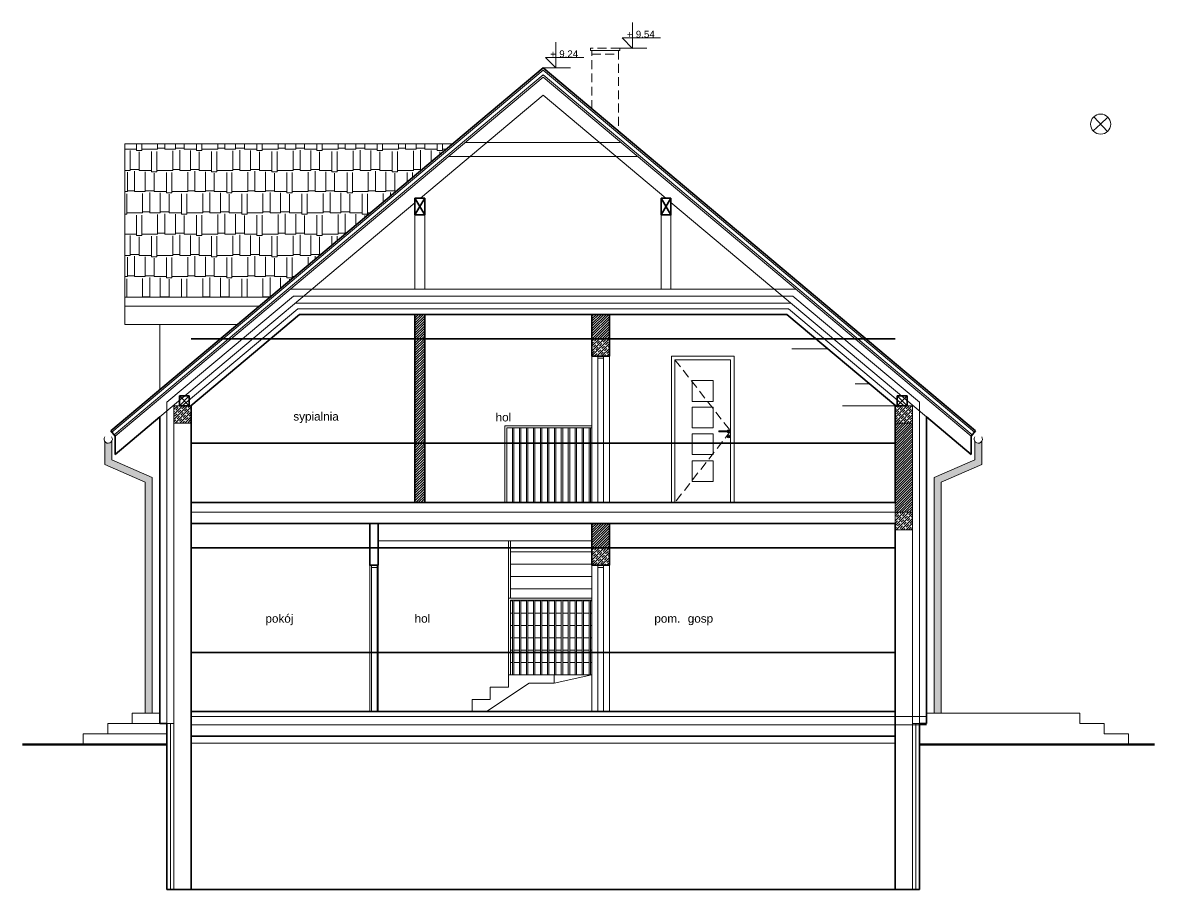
# Model space of a CAD drawing. Header units: millimetres. Extents: x -13512 to 8923, y -6533 to 5096.
# Drawn here: x 7247 to 8871, y -3296 to -2052 of the extents above; entities that cross this region are included whole.
import ezdxf

# ---------------------------------------------------------------- set-up
doc = ezdxf.new("R2010")
doc.units = ezdxf.units.MM
doc.linetypes.add('DASHED', pattern=[19.05, 12.7, -6.35])
doc.layers.get('0').update_dxf_attribs({"lineweight": 0})
for name, color, linetype, lineweight in [('A-ELEWACJA CIENKA', 11, 'Continuous', 13), ('A-murowane', 3, 'Continuous', 35), ('A-p.widokowa', 6, 'Continuous', 15), ('A-pod', 6, 'DASHED', 15), ('A-schody', 2, 'Continuous', 5), ('A-stolarka', 1, 'Continuous', 5), ('A-w.ocieplenie', 4, 'BATTING', 5), ('A-wykończenie', 4, 'Continuous', 5), ('B-KOTY', 23, 'Continuous', 9), ('B-materiały', 9, 'Continuous', 0), ('B-opis', 7, 'Continuous', 0), ('B-STOLARKA OKIENNA', 32, 'Continuous', 0), ('C-DACH', 41, 'Continuous', 9), ('C-DACH CIENKA', 191, 'Continuous', 0)]:
    doc.layers.add(name, color=color, linetype=linetype, lineweight=lineweight)
doc.layers.add('oznaczenia niedr', color=7, linetype='Continuous', lineweight=0, plot=False)
doc.styles.get("Standard").update_dxf_attribs({"font": 'arial.ttf'})
doc.linetypes.add('BATTING', pattern='A,0.00254,-2.54,[134,ltypeshp.shx,S=2.54,R=0,X=-2.54,Y=0],-5.08,[134,ltypeshp.shx,S=2.54,R=180,X=2.54,Y=0],-2.54', length=10.16254)
pattern_1 = [(225, (1167.979, -191.6996), (3.535534, -3.535534), []), (225, (1164.454, -191.6996), (3.535534, -3.535534), [5, -2.5])]
pattern_2 = [(45, (1167.979, -191.6996), (-1.7960512, 1.7960512), [])]

# ---------------------------------------------------------------- blocks, each defined once
blk = doc.blocks.new('A$C2C892FF1')
at = {"layer": 'A-murowane'}
for p, q in [((-14, 7), (0, -7)), ((-14, -7), (0, 7))]:
    blk.add_line(p, q, dxfattribs=at)
blk.add_lwpolyline([(-14, -7), (0, -7), (0, 7), (-14, 7)], close=True, dxfattribs=at)
blk = doc.blocks.new('A$C57206EFA')
at = {"layer": 'oznaczenia niedr'}
for p, q in [((485.5, 1359.8), (464.5, 1340.2)), ((475, 1350), (465.2, 1360.5)), ((475, 1350), (484.8, 1339.5))]:
    blk.add_line(p, q, dxfattribs=at)
blk.add_circle((475, 1350), 14.4, dxfattribs=at)
blk = doc.blocks.new('A$C3A4D36EB')
at = {"layer": 'B-STOLARKA OKIENNA', "true_color": 0x636466, "transparency": 33554687}
h = blk.add_hatch(color=251, dxfattribs=at)
h.dxf.hatch_style = 1
h.paths.add_polyline_path([(21, 331.3), (79.3, 356.6), (79.3, 389.8, -0.536675), (69.3, 389.8), (69.3, 363.2), (11, 337.9), (11, 0), (21, 0)])
at = {"layer": 'A-ELEWACJA CIENKA'}
for p, q in [((69.3, 389.8), (69.3, 363.2)), ((79.3, 389.8), (79.3, 356.6)), ((69.3, 363.2), (11, 337.9)), ((79.3, 356.6), (21, 331.3)), ((11, 337.9), (11, 0)), ((21, 331.3), (21, 0))]:
    blk.add_line(p, q, dxfattribs=at)
blk.add_arc((74.3, 393.1), 6, 145.1857, 33.4096, dxfattribs=at)
blk = doc.blocks.new('A$C287F3B46')
at = {"layer": 'A-p.widokowa'}
for p, q in [((-114, 107), (-114, 0)), ((-112, 107), (-112, 0)), ((-104, 107), (-104, 0)), ((-102, 107), (-102, 0)), ((-94, 107), (-94, 0)), ((-92, 107), (-92, 0)), ((-84, 107), (-84, 0)), ((-82, 107), (-82, 0)), ((-74, 107), (-74, 0)), ((-72, 107), (-72, 0)), ((-64, 107), (-64, 0)), ((-62, 107), (-62, 0)), ((-54, 107), (-54, 0)), ((-52, 107), (-52, 0)), ((-44, 107), (-44, 0)), ((-42, 107), (-42, 0)), ((-34, 107), (-34, 0)), ((-32, 107), (-32, 0)), ((-24, 107), (-24, 0)), ((-22, 107), (-22, 0)), ((-14, 107), (-14, 0)), ((-12, 107), (-12, 0)), ((-4, 107), (-4, 0)), ((-2, 107), (-2, 0))]:
    blk.add_line(p, q, dxfattribs=at)
for points in [[(0, 110), (-125, 110), (-125, 0)], [(0, 107), (-122, 107), (-122, 0)]]:
    blk.add_lwpolyline(points, dxfattribs=at)
blk = doc.blocks.new('A$C09944CE6')
at = {"layer": 'A-p.widokowa'}
for p, q in [((-114, -3), (-114, -110)), ((-112, -3), (-112, -110)), ((-104, -3), (-104, -110)), ((-102, -3), (-102, -110)), ((-94, -3), (-94, -110)), ((-92, -3), (-92, -110)), ((-84, -3), (-84, -110)), ((-82, -3), (-82, -110)), ((-74, -3), (-74, -110)), ((-72, -3), (-72, -110)), ((-64, -3), (-64, -110)), ((-62, -3), (-62, -110)), ((-54, -3), (-54, -110)), ((-52, -3), (-52, -110)), ((-44, -3), (-44, -110)), ((-42, -3), (-42, -110)), ((-34, -3), (-34, -110)), ((-32, -3), (-32, -110)), ((-24, -3), (-24, -110)), ((-22, -3), (-22, -110)), ((-14, -3), (-14, -110)), ((-12, -3), (-12, -110)), ((-4, -3), (-4, -110)), ((-2, -3), (-2, -110))]:
    blk.add_line(p, q, dxfattribs=at)
for points in [[(0, 0), (-120, 0), (-120, -110)], [(0, -3), (-116.7, -3), (-116.7, -110)]]:
    blk.add_lwpolyline(points, dxfattribs=at)
blk = doc.blocks.new('A$C2233616D')
at = {"extrusion": (-9.93912e-09, 3.39862e-09, 1), "elevation": 0}
blk.add_lwpolyline([(-13.6, 7), (0.4, 7, 1), (0.4, 8.5), (-13.6, 8.5)], format="xyb", close=True, dxfattribs=at)
blk.add_lwpolyline([(-1.6, 7, 5.456211), (-1.6, 8.5)], format="xyb", dxfattribs=at)
for radius in [2.11, 0.658]:
    blk.add_circle((0.4, 0.5), radius)

msp = doc.modelspace()

# ---------------------------------------------------------------- hatches: boundary and pattern name
at = {"layer": 'A-ELEWACJA CIENKA'}
h = msp.add_hatch(dxfattribs=at)
h.set_pattern_fill('AR-RSHKE', color=256, scale=0.1)
h.set_pattern_definition([(0, (1167.98, -191.7), (64.77, 30.48), [15.24, -12.7, 17.78, -7.62, 22.86, -10.16]), (0, (1183.22, -190.43), (64.77, 30.48), [12.7, -48.26, 10.16, -15.24]), (0, (1213.7, -193.605), (64.77, 30.48), [7.62, -78.74]), (90, (1167.979, -191.7), (-21.59, 30.48), [29.21, -92.71]), (90, (1183.219, -191.7), (-21.59, 30.48), [28.575, -93.345]), (90, (1195.919, -191.7), (-21.59, 30.48), [26.67, -95.25]), (90, (1213.699, -193.605), (-21.59, 30.48), [29.21, -92.71]), (90, (1221.319, -193.605), (-21.59, 30.48), [29.21, -92.71]), (90, (1244.179, -191.7), (-21.59, 30.48), [27.94, -93.98])])
h.paths.add_polyline_path([(7606.17, -2442.73), (7863.93, -2226.43), (7393.24, -2226.43), (7393.24, -2446.22), (7601.98, -2446.22)])
at = {"layer": 'B-materiały'}
h = msp.add_hatch(dxfattribs=at)
h.set_pattern_fill('ANSI31', color=256, scale=0.8)
h.set_pattern_definition(pattern_2)
h.paths.add_polyline_path([(7823.86, -2470.94), (7809.86, -2470.94), (7809.86, -2740.94), (7823.86, -2740.94)])
h = msp.add_hatch(dxfattribs=at)
h.set_pattern_fill('ANSI31', color=256, scale=0.8)
h.set_pattern_definition(pattern_2)
h.paths.add_polyline_path([(8063.86, -2505.94), (8088.86, -2505.94), (8088.86, -2470.94), (8063.86, -2470.94)])
h = msp.add_hatch(dxfattribs=at)
h.set_pattern_fill('JIS_STN_1E', color=256, scale=5, angle=180)
h.set_pattern_definition(pattern_1)
h.paths.add_polyline_path([(8063.86, -2505.94), (8088.86, -2505.94), (8088.86, -2530.94), (8063.86, -2530.94)])
h = msp.add_hatch(dxfattribs=at)
h.set_pattern_fill('JIS_STN_1E', color=256, scale=5, angle=180)
h.set_pattern_definition(pattern_1)
h.paths.add_polyline_path([(7488.86, -2601.94), (7463.86, -2601.94), (7463.86, -2626.94), (7488.86, -2626.94)])
h = msp.add_hatch(dxfattribs=at)
h.set_pattern_fill('JIS_STN_1E', color=256, scale=5, angle=180)
h.set_pattern_definition(pattern_1)
h.paths.add_polyline_path([(8498.86, -2601.94), (8523.86, -2601.94), (8523.86, -2626.94), (8498.86, -2626.94)])
h = msp.add_hatch(dxfattribs=at)
h.set_pattern_fill('ANSI31', color=256, scale=0.8)
h.set_pattern_definition(pattern_2)
h.paths.add_polyline_path([(8523.86, -2626.94), (8498.86, -2626.94), (8498.86, -2754.94), (8523.86, -2754.94)])
h = msp.add_hatch(dxfattribs=at)
h.set_pattern_fill('JIS_STN_1E', color=256, scale=5, angle=180)
h.set_pattern_definition(pattern_1)
h.paths.add_polyline_path([(8498.86, -2754.94), (8523.86, -2754.94), (8523.86, -2779.94), (8498.86, -2779.94)])
h = msp.add_hatch(dxfattribs=at)
h.set_pattern_fill('ANSI31', color=256, scale=0.8)
h.set_pattern_definition([(45, (1167.979, -491.6996), (-1.7960512, 1.7960512), [])])
h.paths.add_polyline_path([(8088.86, -2770.94), (8063.86, -2770.94), (8063.86, -2805.94), (8088.86, -2805.94)])
h = msp.add_hatch(dxfattribs=at)
h.set_pattern_fill('JIS_STN_1E', color=256, scale=5, angle=180)
h.set_pattern_definition([(225, (1167.979, -491.6996), (3.535534, -3.535534), []), (225, (1164.454, -491.6996), (3.535534, -3.535534), [5, -2.5])])
h.paths.add_polyline_path([(8063.86, -2805.94), (8088.86, -2805.94), (8088.86, -2830.94), (8063.86, -2830.94)])

# ---------------------------------------------------------------- linework, layer by layer
at = {"layer": 'A-ELEWACJA CIENKA'}
for p, q in [((8103.73, -2088.96), (8142.8, -2088.96)), ((7993.86, -2117.4), (8032.93, -2117.4)), ((7393.24, -2446.22), (7601.98, -2446.22)), ((7393.24, -2459.26), (7587.11, -2459.26)), ((7809.86, -2470.94), (7809.86, -2740.94)), ((7823.86, -2740.94), (7823.86, -2470.94)), ((7443.86, -2485.34), (7555.94, -2485.34)), ((8402.17, -2520.54), (8350.53, -2520.54)), ((8461.8, -2570.43), (8441.44, -2570.43)), ((8498.86, -2601.94), (8423.35, -2601.94)), ((7941.86, -2740.94), (8063.86, -2740.94)), ((8498.86, -2740.94), (8498.86, -2770.94)), ((8063.86, -2770.94), (7756.86, -2770.94)), ((8063.86, -3040.94), (7891.86, -3040.94)), ((7403.86, -3057.94), (7443.86, -3057.94)), ((8533.86, -3057.94), (8523.86, -3057.94)), ((7368.86, -3072.94), (7453.86, -3072.94))]:
    msp.add_line(p, q, dxfattribs=at)
for points in [[(7865.41, -2226.43), (7393.24, -2226.43), (7393.24, -2485.34), (7443.86, -2485.34), (7443.86, -2579.11)], [(8177.86, -2740.94), (8177.86, -2530.94), (8267.86, -2530.94), (8267.86, -2740.94)], [(8182.86, -2740.94), (8182.86, -2535.94), (8262.86, -2535.94), (8262.86, -2740.94)], [(7443.86, -3042.94), (7403.86, -3042.94), (7403.86, -3057.94), (7368.86, -3057.94), (7368.86, -3072.94), (7333.86, -3072.94), (7333.86, -3087.94)]]:
    msp.add_lwpolyline(points, dxfattribs=at)
for points in [[(8207.86, -2595.94), (8237.86, -2595.94), (8237.86, -2565.94), (8207.86, -2565.94)], [(8207.86, -2633.95), (8237.86, -2633.95), (8237.86, -2603.95), (8207.86, -2603.95)], [(8207.86, -2672.18), (8237.86, -2672.18), (8237.86, -2642.18), (8207.86, -2642.18)], [(8207.86, -2710.94), (8237.86, -2710.94), (8237.86, -2680.94), (8207.86, -2680.94)]]:
    msp.add_lwpolyline(points, close=True, dxfattribs=at)
at = {"layer": 'A-murowane'}
for p, q in [((7993.86, -2117.4), (7373.22, -2638.17)), ((7993.86, -2117.4), (8614.49, -2638.19)), ((7823.86, -2304.26), (7809.86, -2328.26)), ((7809.86, -2304.26), (7823.86, -2328.26)), ((8163.15, -2304.26), (8177.15, -2328.26)), ((8177.15, -2304.26), (8163.15, -2328.26)), ((7487.97, -2601.94), (7644.09, -2470.94)), ((7993.86, -2470.94), (7644.09, -2470.94)), ((7809.86, -2470.94), (7809.86, -2740.94)), ((7823.86, -2740.94), (7823.86, -2470.94)), ((7993.86, -2470.94), (8343.64, -2470.94)), ((8343.64, -2470.94), (8499.75, -2601.94)), ((8498.86, -2505.94), (7488.86, -2505.94)), ((7488.86, -3295.94), (7488.86, -2601.94)), ((8498.86, -2740.94), (8498.86, -2601.94)), ((7443.86, -2618.06), (7379.66, -2671.94)), ((7443.86, -3057.94), (7443.86, -2618.06)), ((8543.86, -2618.06), (8608.07, -2671.94)), ((8543.86, -3057.94), (8543.86, -2618.22)), ((7379.66, -2645.86), (7373.22, -2638.17)), ((7379.66, -2671.94), (7379.66, -2645.86)), ((8608.07, -2645.86), (8614.49, -2638.19)), ((8608.07, -2671.94), (8608.07, -2645.86)), ((8498.86, -2655.94), (7488.86, -2655.94)), ((8498.86, -2740.94), (7488.86, -2740.94)), ((8498.86, -2770.94), (7488.86, -2770.94)), ((8498.86, -3295.94), (8498.86, -2770.94)), ((8498.86, -2805.94), (7488.86, -2805.94)), ((8498.86, -2955.94), (7488.86, -2955.94)), ((8498.86, -3040.94), (7488.86, -3040.94)), ((8533.86, -3057.94), (8543.86, -3057.94)), ((8533.86, -3295.94), (8533.86, -3057.94)), ((8498.86, -3075.94), (7488.86, -3075.94))]:
    msp.add_line(p, q, dxfattribs=at)
for points in [[(7809.86, -2304.26), (7809.86, -2328.26), (7823.86, -2328.26), (7823.86, -2304.26)], [(8177.15, -2304.26), (8177.15, -2328.26), (8163.15, -2328.26), (8163.15, -2304.26)]]:
    msp.add_lwpolyline(points, close=True, dxfattribs=at)
for points in [[(8063.86, -2470.94), (8063.86, -2530.94), (8088.86, -2530.94), (8088.86, -2470.94)], [(7756.86, -2770.94), (7756.86, -2830.94), (7744.86, -2830.94), (7744.86, -2770.94)], [(8063.86, -2770.94), (8063.86, -2830.94), (8088.86, -2830.94), (8088.86, -2770.94)], [(7443.86, -3057.94), (7453.86, -3057.94), (7453.86, -3295.94), (8533.86, -3295.94)]]:
    msp.add_lwpolyline(points, dxfattribs=at)
at = {"layer": 'A-p.widokowa'}
for p, q in [((8063.78, -2092.35), (8101.78, -2092.35)), ((8063.86, -2530.94), (8063.86, -2740.94)), ((8088.86, -2530.94), (8088.86, -2740.94)), ((8063.86, -2795.94), (7756.86, -2795.94)), ((7943.86, -2878.02), (7943.86, -2795.94)), ((7947.15, -2878.02), (7947.15, -2795.94)), ((8063.86, -2811.62), (7947.15, -2811.62)), ((7744.86, -2830.94), (7744.86, -3040.94)), ((7756.86, -2830.94), (7756.86, -3040.94)), ((8063.86, -2829.26), (7947.15, -2829.26)), ((8063.86, -2830.94), (8063.86, -3040.94)), ((8088.86, -2830.94), (8088.86, -3040.94)), ((8063.86, -2846.9), (7947.15, -2846.9)), ((8063.86, -2864.54), (7947.15, -2864.54)), ((7949.86, -2882.18), (7947.15, -2882.18)), ((7959.86, -2882.18), (7951.86, -2882.18)), ((7969.86, -2882.18), (7961.86, -2882.18)), ((7979.86, -2882.18), (7971.86, -2882.18)), ((7989.86, -2882.18), (7981.86, -2882.18)), ((7999.86, -2882.18), (7991.86, -2882.18)), ((8009.86, -2882.18), (8001.86, -2882.18)), ((8019.86, -2882.18), (8011.86, -2882.18)), ((8029.86, -2882.18), (8021.86, -2882.18)), ((8039.86, -2882.18), (8031.86, -2882.18)), ((8049.86, -2882.18), (8041.86, -2882.18)), ((8059.86, -2882.18), (8051.86, -2882.18)), ((8063.86, -2882.18), (8061.86, -2882.18)), ((7949.86, -2899.82), (7947.15, -2899.82)), ((7959.86, -2899.82), (7951.86, -2899.82)), ((7969.86, -2899.82), (7961.86, -2899.82)), ((7979.86, -2899.82), (7971.86, -2899.82)), ((7989.86, -2899.82), (7981.86, -2899.82)), ((7999.86, -2899.82), (7991.86, -2899.82)), ((8009.86, -2899.82), (8001.86, -2899.82)), ((8019.86, -2899.82), (8011.86, -2899.82)), ((8029.86, -2899.82), (8021.86, -2899.82)), ((8039.86, -2899.82), (8031.86, -2899.82)), ((8049.86, -2899.82), (8041.86, -2899.82)), ((8059.86, -2899.82), (8051.86, -2899.82)), ((8063.86, -2899.82), (8061.86, -2899.82)), ((7949.86, -2917.46), (7947.15, -2917.46)), ((7959.86, -2917.46), (7951.86, -2917.46)), ((7969.86, -2917.46), (7961.86, -2917.46)), ((7979.86, -2917.46), (7971.86, -2917.46)), ((7989.86, -2917.46), (7981.86, -2917.46)), ((7999.86, -2917.46), (7991.86, -2917.46)), ((8009.86, -2917.46), (8001.86, -2917.46)), ((8019.86, -2917.46), (8011.86, -2917.46)), ((8029.86, -2917.46), (8021.86, -2917.46)), ((8039.86, -2917.46), (8031.86, -2917.46)), ((8049.86, -2917.46), (8041.86, -2917.46)), ((8059.86, -2917.46), (8051.86, -2917.46)), ((8063.86, -2917.46), (8061.86, -2917.46)), ((7949.86, -2935.1), (7947.15, -2935.1)), ((7959.86, -2935.1), (7951.86, -2935.1)), ((7969.86, -2935.1), (7961.86, -2935.1)), ((7979.86, -2935.1), (7971.86, -2935.1)), ((7989.86, -2935.1), (7981.86, -2935.1)), ((7999.86, -2935.1), (7991.86, -2935.1)), ((8009.86, -2935.1), (8001.86, -2935.1)), ((8019.86, -2935.1), (8011.86, -2935.1)), ((8029.86, -2935.1), (8021.86, -2935.1)), ((8039.86, -2935.1), (8031.86, -2935.1)), ((8049.86, -2935.1), (8041.86, -2935.1)), ((8059.86, -2935.1), (8051.86, -2935.1)), ((8063.86, -2935.1), (8061.86, -2935.1)), ((7949.86, -2952.74), (7947.15, -2952.74)), ((7959.86, -2952.74), (7951.86, -2952.74)), ((7969.86, -2952.74), (7961.86, -2952.74)), ((7979.86, -2952.74), (7971.86, -2952.74)), ((7989.86, -2952.74), (7981.86, -2952.74)), ((7999.86, -2952.74), (7991.86, -2952.74)), ((8009.86, -2952.74), (8001.86, -2952.74)), ((8019.86, -2952.74), (8011.86, -2952.74)), ((8029.86, -2952.74), (8021.86, -2952.74)), ((8039.86, -2952.74), (8031.86, -2952.74)), ((8049.86, -2952.74), (8041.86, -2952.74)), ((8059.86, -2952.74), (8051.86, -2952.74)), ((8063.86, -2952.74), (8061.86, -2952.74)), ((7949.86, -2970.38), (7947.15, -2970.38)), ((7959.86, -2970.38), (7951.86, -2970.38)), ((7969.86, -2970.38), (7961.86, -2970.38)), ((7979.86, -2970.38), (7971.86, -2970.38)), ((7989.86, -2970.38), (7981.86, -2970.38)), ((7999.86, -2970.38), (7991.86, -2970.38)), ((8009.86, -2970.38), (8001.86, -2970.38)), ((8019.86, -2970.38), (8011.86, -2970.38)), ((8029.86, -2970.38), (8021.86, -2970.38)), ((8039.86, -2970.38), (8031.86, -2970.38)), ((8049.86, -2970.38), (8041.86, -2970.38)), ((8059.86, -2970.38), (8051.86, -2970.38)), ((8063.86, -2970.38), (8061.86, -2970.38)), ((8063.86, -2988.02), (7943.86, -2988.02)), ((7943.86, -2988.02), (7943.86, -3005.66)), ((8009.5, -3000.02), (8063.86, -2988.02)), ((8009.5, -3000.02), (8009.5, -2988.02)), ((7912.67, -3040.94), (7973.9, -3000.02)), ((8009.5, -3000.02), (7973.9, -3000.02)), ((7943.86, -3005.66), (7917.86, -3005.66))]:
    msp.add_line(p, q, dxfattribs=at)
msp.add_lwpolyline([(7891.86, -3040.94), (7891.86, -3023.3), (7917.86, -3023.3), (7917.86, -3005.66)], dxfattribs=at)
at = {"layer": 'A-pod'}
for p, q in [((8063.78, -2097.35), (8101.78, -2097.35)), ((8182.86, -2535.94), (8262.86, -2638.44)), ((8262.86, -2638.44), (8182.86, -2740.94))]:
    msp.add_line(p, q, dxfattribs=at)
msp.add_lwpolyline([(8061.78, -2092.35), (8103.73, -2092.35), (8103.73, -2088.96), (8061.78, -2088.96)], close=True, dxfattribs=at)
for points in [[(8063.78, -2176.06), (8063.78, -2092.35)], [(8101.78, -2092.35), (8101.78, -2207.95)]]:
    msp.add_lwpolyline(points, dxfattribs=at)
at = {"layer": 'A-schody'}
msp.add_line((8498.86, -3085.94), (7488.86, -3085.94), dxfattribs=at)
at = {"layer": 'A-stolarka'}
for p, q in [((8072.36, -2533.94), (8072.36, -2740.94)), ((8080.36, -2533.94), (8080.36, -2740.94)), ((7747.47, -2833.94), (7747.47, -3040.94)), ((7755.47, -2833.94), (7755.47, -3040.94)), ((8072.36, -2833.94), (8072.36, -3040.94)), ((8080.36, -2833.94), (8080.36, -3040.94))]:
    msp.add_line(p, q, dxfattribs=at)
for points in [[(8076.36, -2530.94), (8080.36, -2530.94), (8080.36, -2533.94), (8072.36, -2533.94), (8072.36, -2530.94), (8076.36, -2530.94)], [(7751.47, -2830.94), (7755.47, -2830.94), (7755.47, -2833.94), (7747.47, -2833.94), (7747.47, -2830.94), (7751.47, -2830.94)], [(8076.36, -2830.94), (8080.36, -2830.94), (8080.36, -2833.94), (8072.36, -2833.94), (8072.36, -2830.94), (8076.36, -2830.94)]]:
    msp.add_lwpolyline(points, dxfattribs=at)
at = {"layer": 'A-w.ocieplenie'}
for p, q in [((7635.4, -2444.94), (7453.86, -2596.82)), ((8352.33, -2444.94), (7635.4, -2444.94)), ((8352.33, -2444.94), (8533.86, -2596.82)), ((7453.86, -3057.94), (7453.86, -2596.82)), ((8533.86, -3057.94), (8533.86, -2596.82))]:
    msp.add_line(p, q, dxfattribs=at)
at = {"layer": 'A-w.ocieplenie', "ltscale": 0.8}
for p, q in [((7641.94, -2462.94), (7475.79, -2601.94)), ((7641.94, -2462.94), (8345.79, -2462.94)), ((8345.79, -2462.94), (8511.93, -2601.94))]:
    msp.add_line(p, q, dxfattribs=at)
at = {"layer": 'A-w.ocieplenie', "ltscale": 0.5}
for p, q in [((7459.02, -3057.94), (7459.02, -3295.94)), ((8528.86, -3057.94), (8528.79, -3295.94))]:
    msp.add_line(p, q, dxfattribs=at)
at = {"layer": 'A-wykończenie'}
for p, q in [((7993.86, -2434.94), (7631.77, -2434.94)), ((7993.86, -2434.94), (8355.96, -2434.94)), ((7993.86, -2454.94), (7639.03, -2454.94)), ((7993.86, -2454.94), (8348.69, -2454.94)), ((7463.86, -3295.94), (7463.86, -2601.49)), ((8523.86, -3295.94), (8523.86, -2601.49)), ((7453.86, -3057.94), (7453.86, -3075.94)), ((7453.86, -3057.94), (7463.86, -3057.94))]:
    msp.add_line(p, q, dxfattribs=at)
at = {"layer": 'A-wykończenie', "lineweight": 158}
for p, q in [((7453.86, -3087.94), (7246.77, -3087.94)), ((8533.86, -3087.94), (8870.95, -3087.94))]:
    msp.add_line(p, q, dxfattribs=at)
at = {"layer": 'A-wykończenie'}
msp.add_lwpolyline([(8543.86, -3042.94), (8763.86, -3042.94), (8763.86, -3057.94), (8798.86, -3057.94), (8798.86, -3072.94), (8833.86, -3072.94), (8833.86, -3087.94)], dxfattribs=at)
at = {"layer": 'B-KOTY'}
for points in [[(8161.97, -2074.24), (8106.97, -2074.24), (8121.97, -2089.24), (8121.97, -2052.32)], [(8052.11, -2102.4), (7997.11, -2102.4), (8012.11, -2117.4), (8012.11, -2080.47)]]:
    msp.add_lwpolyline(points, dxfattribs=at)
at = {"layer": 'B-materiały'}
for p, q in [((8498.86, -2754.94), (7488.86, -2754.94)), ((8543.86, -3047.94), (7488.86, -3047.94)), ((8543.86, -3059.94), (7488.86, -3059.94))]:
    msp.add_line(p, q, dxfattribs=at)
for points in [[(8063.86, -2505.94), (8088.86, -2505.94), (8088.86, -2530.94), (8063.86, -2530.94)], [(7488.86, -2601.94), (7463.86, -2601.94), (7463.86, -2626.94), (7488.86, -2626.94)], [(8498.86, -2601.94), (8523.86, -2601.94), (8523.86, -2626.94), (8498.86, -2626.94)], [(8498.86, -2754.94), (8523.86, -2754.94), (8523.86, -2779.94), (8498.86, -2779.94)], [(8063.86, -2805.94), (8088.86, -2805.94), (8088.86, -2830.94), (8063.86, -2830.94)]]:
    msp.add_lwpolyline(points, close=True, dxfattribs=at)
at = {"layer": 'C-DACH'}
for p, q in [((7993.86, -2130.45), (7379.66, -2645.86)), ((7993.86, -2130.45), (8608.07, -2645.86)), ((7993.86, -2156.56), (7817.84, -2304.26)), ((7993.86, -2156.56), (8169.88, -2304.26)), ((7881.75, -2224.52), (8104.45, -2224.52)), ((7857.92, -2244.52), (8128.35, -2244.52)), ((7823.86, -2304.26), (7823.86, -2434.94)), ((8163.15, -2434.94), (8163.15, -2304.26)), ((7809.86, -2310.95), (7443.86, -2618.06)), ((7809.86, -2434.94), (7809.86, -2312.02)), ((8177.15, -2310.36), (8543.86, -2618.06)), ((8177.15, -2434.94), (8177.15, -2311.43))]:
    msp.add_line(p, q, dxfattribs=at)
at = {"layer": 'C-DACH CIENKA'}
for p, q in [((7993.86, -2120.66), (7374.84, -2640.11)), ((7993.86, -2127.19), (7378.05, -2643.95)), ((7993.86, -2120.66), (8612.88, -2640.11)), ((7993.86, -2127.19), (8609.67, -2643.95))]:
    msp.add_line(p, q, dxfattribs=at)

# ---------------------------------------------------------------- block references
at = {"rotation": 270}
msp.add_blockref('A$C57206EFA', (7443.86, -1722.95), dxfattribs=at)
at = {"layer": 'A-ELEWACJA CIENKA'}
for name, p in [('A$C287F3B46', (8063.86, -2740.94)), ('A$C3A4D36EB', (8543.86, -3042.94)), ('A$C09944CE6', (8063.86, -2878.02))]:
    msp.add_blockref(name, p, dxfattribs=at)
at = {"layer": 'A-ELEWACJA CIENKA', "xscale": -1}
msp.add_blockref('A$C3A4D36EB', (7443.86, -3042.94), dxfattribs=at)
at = {"layer": 'A-murowane', "xscale": -1, "rotation": 90}
msp.add_blockref('A$C2C892FF1', (8509.05, -2601.94), dxfattribs=at)
at = {"layer": 'A-schody', "ltscale": 0.8, "rotation": 270}
msp.add_blockref('A$C2C892FF1', (7478.68, -2601.94), dxfattribs=at)
at = {"layer": 'B-STOLARKA OKIENNA'}
msp.add_blockref('A$C2233616D', (8259.51, -2646.42), dxfattribs=at)

# ---------------------------------------------------------------- texts
at = {"layer": 'B-opis', "attachment_point": 1}
for s, width, insert, char_height in [('+', 13.1429, (8113.75, -2064.27), 10), ('\\pi-6.3958;9.54', 13.1429, (8133.15, -2063.98), 10), ('+', 13.1429, (8003.89, -2092.42), 10), ('\\pi-6.3958;9.24', 13.1429, (8023.29, -2092.14), 10), ('sypialnia', 87.8944, (7635.27, -2611.31), 12), ('hol', 87.8944, (7925.6, -2612.51), 12), ('pokój', 87.8944, (7595.25, -2901.26), 12), ('hol', 87.8944, (7809.37, -2901.26), 12), ('\\pi-36,l48,t60;pom.^Igosp', 170.4654, (8141.37, -2901.26), 12)]:
    msp.add_mtext_dynamic_manual_height_columns(s, width=width, gutter_width=12.5, heights=[0], dxfattribs=dict(at, insert=insert, char_height=char_height))

doc.saveas('drawing.dxf')
